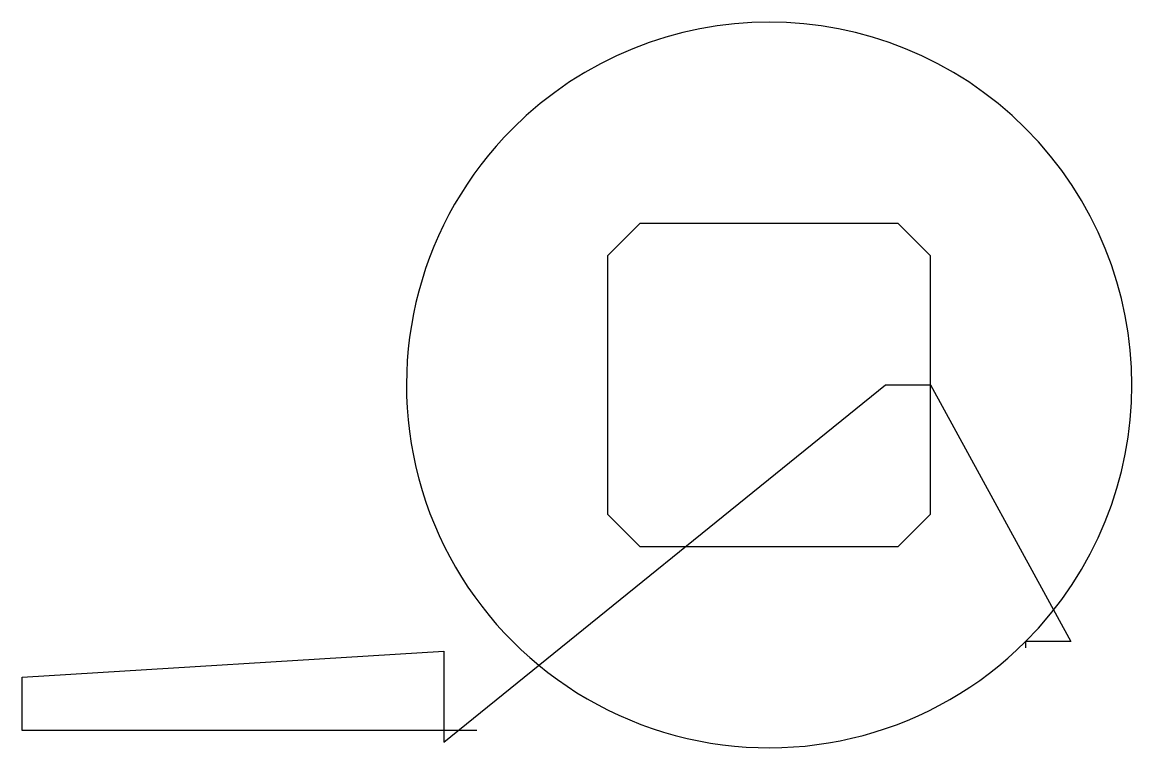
# Model space of a CAD drawing. Header units: metres. Extents: x 25 to 884, y 18 to 579.
import ezdxf

# ---------------------------------------------------------------- set-up
doc = ezdxf.new("R2010")
doc.units = ezdxf.units.M

msp = doc.modelspace()

# ---------------------------------------------------------------- linework, layer by layer
at = {"layer": 'TOOL_0'}
for p, q in [((502.79, 423.263), (477.79, 398.263)), ((702.79, 423.263), (502.79, 423.263)), ((727.79, 398.263), (702.79, 423.263)), ((477.79, 398.263), (477.79, 198.263)), ((727.79, 298.263), (727.79, 398.263)), ((351.061, 21.75), (692.79, 298.263)), ((692.79, 298.263), (727.79, 298.263)), ((727.79, 198.263), (727.79, 298.263)), ((727.79, 298.263), (836.311, 99.742)), ((477.79, 198.263), (502.79, 173.263)), ((702.79, 173.263), (727.79, 198.263)), ((502.79, 173.263), (702.79, 173.263)), ((836.311, 99.742), (801.311, 99.742)), ((801.311, 99.742), (801.311, 94.742)), ((24.561, 72.228), (351.061, 92.32)), ((351.061, 92.32), (351.061, 30.772)), ((24.561, 30.773), (24.561, 72.228)), ((351.061, 30.773), (24.561, 30.773)), ((376.52, 30.773), (351.061, 30.773)), ((351.061, 30.772), (351.061, 21.75))]:
    msp.add_line(p, q, dxfattribs=at)
for centre, start, end in [((602.791, 298.263), 314.999856, 134.999711), ((602.791, 298.262), 134.999567, 315)]:
    msp.add_arc(centre, 280.75, start, end, dxfattribs=at)

doc.saveas('drawing.dxf')
